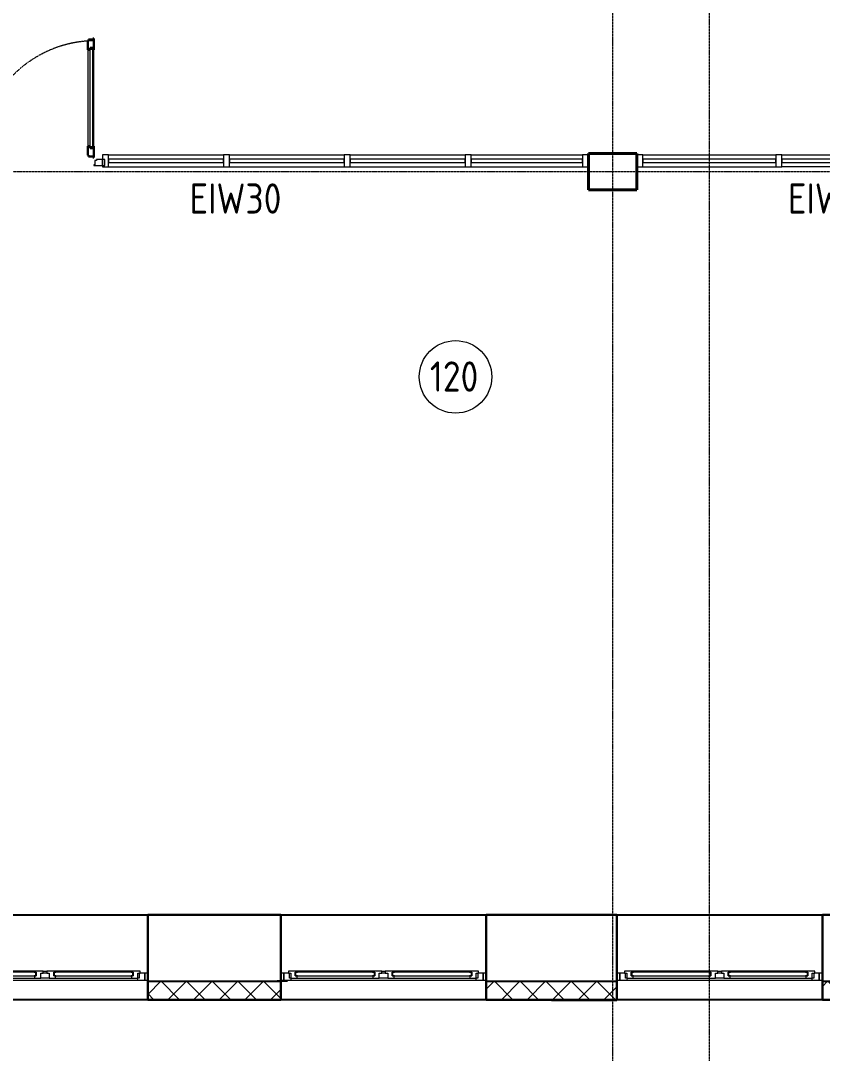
# Model space of a CAD drawing. Header units: millimetres. Extents: x -695119 to 412940, y -249585 to 622758.
# Drawn here: x -104612 to -97981, y 517014 to 525560 of the extents above; entities that cross this region are included whole.
import ezdxf

# ---------------------------------------------------------------- set-up
doc = ezdxf.new("R2010")
doc.units = ezdxf.units.MM
doc.linetypes.add('ADSK_Линия сетки', pattern=[25, 20, -2.5, 0, -2.5])
doc.linetypes.add('ADSK_Штриховая_ш2 п1_5', pattern=[4.5, 3, -1.5])
for name, color, linetype, lineweight in [('Двери', 8, 'Continuous', 9), ('Импосты витража', 8, 'Continuous', 9), ('Каркас_Импост', 8, 'Continuous', 9), ('Марки помещений', 8, 'Continuous', 20), ('Монтажный зазор', 8, 'Continuous', 9), ('Несущие колонны', 252, 'Continuous', 18), ('Окна', 252, 'Continuous', 9), ('Оси', 252, 'Continuous', 9), ('Остекление', 8, 'Continuous', 9), ('Открывание', 8, 'ADSK_Штриховая_ш2 п1_5', 9), ('Панели витража', 8, 'Continuous', 9), ('Панель', 252, 'Continuous', 30), ('Стены разрез', 7, 'Continuous', 30), ('Стены штриховка', 7, 'Continuous', 9), ('Текстовые примечания', 7, 'Continuous', 9)]:
    doc.layers.add(name, color=color, linetype=linetype, lineweight=lineweight)
doc.layers.add('Стены', color=194, linetype='Continuous')
doc.styles.add('GOST Common_2', font='', dxfattribs={"width": 0.9, "height": 250})
doc.styles.get('GOST Common_2').set_extended_font_data('GOST type B')
pattern_1 = [(0, (-109179.56, 538399.79), (406.4, 101.6), [33.528, -271.272, 33.528, -271.272, -1625.6]), (0, (-109179.56, 538399.79), (406.4, 101.6), [-609.6, 33.528, -576.072, 33.528, -271.272, -711.2]), (0, (-109179.56, 538399.79), (406.4, 101.6), [-1524, 33.528, -169.672, 33.528, -474.472]), (120, (-109027.16, 538450.59), (-291.18818, 301.15272), [33.528, -271.272, 33.528, -271.272, -1625.6]), (120, (-109027.16, 538450.59), (-291.18818, 301.15272), [-609.6, 33.528, -576.072, 33.528, -271.272, -711.2]), (120, (-109027.16, 538450.59), (-291.18818, 301.15272), [-1524, 33.528, -169.672, 33.528, -474.472]), (240, (-108976.36, 538653.79), (-115.21182, -402.75272), [33.528, -271.272, 33.528, -271.272, -1625.6]), (240, (-108976.36, 538653.79), (-115.21182, -402.75272), [-609.6, 33.528, -576.072, 33.528, -271.272, -711.2]), (240, (-108976.36, 538653.79), (-115.21182, -402.75272), [-1524, 33.528, -169.672, 33.528, -474.472])]
pattern_2 = [(45, (-109179.56, 538399.79), (-106.066, 106.066), []), (135, (-109179.56, 538399.79), (-106.066, -106.066), [])]

# ---------------------------------------------------------------- blocks, each defined once
blk = doc.blocks.new('BIMLIB_Окно_Двустворчатое_VEKA_СФрамугойСнизу_ГОСТ30674_без линий - Ж_ОК-1_2320х1700-3824232-План 1 этажа смеж')
at = {"layer": 'Каркас_Импост', "lineweight": 18}
for p, q in [((-765.6, 265), (-825, 265)), ((-825, 265), (-825, 207)), ((-761, 248), (-765.6, 265)), ((765.6, 265), (761, 248)), ((825, 265), (765.6, 265)), ((825, 207), (825, 265)), ((-825, 207), (-787, 207)), ((-767, 207), (-787, 207)), ((-787, 207), (-787, 190)), ((-787, 190), (-731, 190)), ((-779, 207), (-779, 248)), ((-779, 248), (-767, 248)), ((-767, 248), (-767, 207)), ((-716.6, 248), (-767, 248)), ((-731, 190), (-730, 191)), ((-730, 199), (-730, 231)), ((-730, 231), (-712, 231)), ((-712, 199), (-730, 199)), ((-730, 191), (-729, 190)), ((-729, 190), (-714.4, 190)), ((-712, 231), (-716.6, 248)), ((-714.4, 190), (-712, 199)), ((-85.4, 248), (-90, 231)), ((-90, 231), (-72, 231)), ((-72, 199), (-90, 199)), ((-90, 199), (-87.6, 190)), ((-87.6, 190), (-73, 190)), ((-35, 248), (-85.4, 248)), ((-73, 190), (-72, 191)), ((-72, 231), (-72, 199)), ((-72, 191), (-71, 190)), ((-71, 190), (-15, 190)), ((-35, 207), (-35, 248)), ((-15, 207), (-35, 207)), ((-15, 190), (-15, 207)), ((35, 207), (15, 207)), ((15, 207), (15, 190)), ((15, 190), (71, 190)), ((35, 248), (35, 207)), ((85.4, 248), (35, 248)), ((71, 190), (72, 191)), ((72, 199), (72, 231)), ((72, 231), (90, 231)), ((90, 199), (72, 199)), ((72, 191), (73, 190)), ((73, 190), (87.6, 190)), ((90, 231), (85.4, 248)), ((87.6, 190), (90, 199)), ((716.6, 248), (712, 231)), ((712, 231), (730, 231)), ((730, 199), (712, 199)), ((712, 199), (714.4, 190)), ((714.4, 190), (729, 190)), ((767, 248), (716.6, 248)), ((729, 190), (730, 191)), ((730, 231), (730, 199)), ((730, 191), (731, 190)), ((731, 190), (787, 190)), ((767, 207), (767, 248)), ((767, 248), (779, 248)), ((787, 207), (767, 207)), ((779, 248), (779, 207)), ((787, 190), (787, 207)), ((787, 207), (825, 207))]:
    blk.add_line(p, q, dxfattribs=at)
at = {"layer": 'Каркас_Импост'}
for p, q in [((765.6, 265), (-765.6, 265)), ((-731, 190), (-729, 190)), ((-85.4, 248), (-716.6, 248)), ((-714.4, 190), (-87.6, 190)), ((-73, 190), (-71, 190)), ((-35, 248), (35, 248)), ((-15, 207), (15, 207)), ((15, 190), (-15, 190)), ((71, 190), (73, 190)), ((716.6, 248), (85.4, 248)), ((87.6, 190), (714.4, 190)), ((729, 190), (731, 190))]:
    blk.add_line(p, q, dxfattribs=at)
at = {"layer": 'Окна'}
for p, q in [((-825, 265), (-850, 265)), ((-825, 207), (-825, 265)), ((850, 265), (825, 265)), ((825, 265), (825, 207)), ((-850, 207), (-825, 207)), ((825, 207), (850, 207))]:
    blk.add_line(p, q, dxfattribs=at)
at = {"layer": 'Остекление'}
for p, q in [((-727, 231), (-730, 231)), ((-730, 231), (-730, 199)), ((-730, 199), (-727, 199)), ((-75, 231), (-727, 231)), ((-727, 231), (-727, 199)), ((-727, 199), (-727, 231)), ((-727, 199), (-75, 199)), ((-75, 199), (-75, 231)), ((-75, 231), (-75, 199)), ((-72, 231), (-75, 231)), ((-75, 199), (-72, 199)), ((-72, 199), (-72, 231)), ((75, 231), (72, 231)), ((72, 231), (72, 199)), ((72, 199), (75, 199)), ((727, 231), (75, 231)), ((75, 231), (75, 199)), ((75, 199), (75, 231)), ((75, 199), (727, 199)), ((727, 199), (727, 231)), ((727, 231), (727, 199)), ((730, 231), (727, 231)), ((727, 199), (730, 199)), ((730, 199), (730, 231))]:
    blk.add_line(p, q, dxfattribs=at)
blk = doc.blocks.new('ADSK_КолоннаЖБ_Прямоугольная1 - 300x400-1328091-План 1 этажа смеж')
at = {"layer": 'Несущие колонны', "lineweight": 40}
for p, q in [((-200, 150), (200, 150)), ((-200, -150), (-200, 150)), ((200, 150), (200, -150)), ((200, -150), (-200, -150))]:
    blk.add_line(p, q, dxfattribs=at)
blk = doc.blocks.new('Системная панель - ADSK_Cтеклопакет_25 мм-3530703-План 1 этажа смеж')
at = {"layer": 'Панели витража', "lineweight": 18}
for p, q in [((460, 12.5), (-460, 12.5)), ((-460, 12.5), (-460, -12.5)), ((460, -12.5), (460, 12.5)), ((-460, -12.5), (460, -12.5))]:
    blk.add_line(p, q, dxfattribs=at)
blk = doc.blocks.new('Системная панель - ADSK_Cтеклопакет_25 мм-3372156-План 1 этажа смеж')
at = {"layer": 'Панели витража', "lineweight": 18}
for p, q in [((475, 12.5), (-475, 12.5)), ((-475, 12.5), (-475, -12.5)), ((475, -12.5), (475, 12.5)), ((-475, -12.5), (475, -12.5))]:
    blk.add_line(p, q, dxfattribs=at)
blk = doc.blocks.new('Прямоугольный импост - 50х100 мм-3076922-План 1 этажа смеж')
at = {"layer": 'Импосты витража', "lineweight": 18}
for p, q in [((-25, 50), (25, 50)), ((-25, -50), (-25, 50)), ((25, 50), (25, -50)), ((25, -50), (-25, -50))]:
    blk.add_line(p, q, dxfattribs=at)
blk = doc.blocks.new('Системная панель - ADSK_Cтеклопакет_25 мм-3372151-План 1 этажа смеж')
at = {"layer": 'Панели витража', "lineweight": 18}
for p, q in [((475, 12.5), (-475, 12.5)), ((-475, 12.5), (-475, -12.5)), ((475, -12.5), (475, 12.5)), ((-475, -12.5), (475, -12.5))]:
    blk.add_line(p, q, dxfattribs=at)
blk = doc.blocks.new('Прямоугольный импост - 50х100 мм-V55-План 1 этажа смеж')
at = {"layer": 'Импосты витража', "lineweight": 18}
for p, q in [((-25, 50), (25, 50)), ((-25, -50), (-25, 50)), ((25, 50), (25, 10)), ((25, -50), (-25, -50)), ((25, -40), (25, -50))]:
    blk.add_line(p, q, dxfattribs=at)
blk = doc.blocks.new('Дверь_Alumark_двупольная_S50 - Ш_1_5_Внутр_1520х2350  Л витраж-3079829-План 1 этажа смеж')
at = {"layer": 'Каркас_Импост'}
for p, q in [((-566, 10), (-615, 10)), ((-615, 10), (-615, -40)), ((-566, 2), (-566, 10)), ((-552, 2), (-566, 2)), ((-552, -32), (-552, 2)), ((816, 2), (802, 2)), ((802, 2), (802, -32)), ((816, 10), (816, 2)), ((865, 10), (816, 10)), ((865, -40), (865, 10)), ((-615, -40), (-543, -40)), ((-543, -32), (-552, -32)), ((-543, -40), (-543, -32)), ((802, -32), (793, -32)), ((793, -32), (793, -40)), ((793, -40), (865, -40))]:
    blk.add_line(p, q, dxfattribs=at)
at = {"layer": 'Монтажный зазор'}
for p, q in [((-635, 10), (-635, -40)), ((-615, 10), (-635, 10)), ((-615, -40), (-615, 10)), ((885, 10), (865, 10)), ((865, 10), (865, -40)), ((885, -40), (885, 10)), ((-635, -40), (-615, -40)), ((865, -40), (885, -40))]:
    blk.add_line(p, q, dxfattribs=at)
at = {"layer": 'Остекление'}
for p, q in [((763, 104), (763, 936)), ((763, 936), (784, 936)), ((784, 936), (784, 104)), ((-534, 376), (-534, 104)), ((-513, 376), (-534, 376)), ((-513, 104), (-513, 376)), ((-534, 104), (-513, 104)), ((784, 104), (763, 104))]:
    blk.add_line(p, q, dxfattribs=at)
at = {"layer": 'Открывание'}
for centre, radius, start, end in [((811, 28), 966, 91.06769, 180), ((-561, 28), 406, 360, 87.45896)]:
    blk.add_arc(centre, radius, start, end, dxfattribs=at)
at = {"layer": 'Панель'}
for p, q in [((751, 994), (743, 994)), ((743, 994), (743, 918)), ((785, 1003), (751, 1003)), ((751, 1003), (751, 994)), ((793, 1012), (785, 1012)), ((785, 1012), (785, 1003)), ((793, 918), (793, 1012)), ((743, 918), (763, 918)), ((763, 918), (763, 936)), ((763, 936), (784, 936)), ((784, 936), (784, 918)), ((784, 918), (793, 918)), ((-535, 434), (-543, 434)), ((-543, 434), (-543, 358)), ((-501, 443), (-535, 443)), ((-535, 443), (-535, 434)), ((-493, 452), (-501, 452)), ((-501, 452), (-501, 443)), ((-493, 358), (-493, 452)), ((-534, 358), (-543, 358)), ((-534, 376), (-534, 358)), ((-513, 376), (-534, 376)), ((-513, 358), (-513, 376)), ((-493, 358), (-513, 358)), ((-543, 122), (-543, 28)), ((-534, 122), (-543, 122)), ((-534, 104), (-534, 122)), ((-513, 104), (-534, 104)), ((-513, 122), (-513, 104)), ((-493, 122), (-513, 122)), ((-493, 46), (-493, 122)), ((743, 122), (743, 46)), ((743, 122), (763, 122)), ((763, 122), (763, 104)), ((763, 104), (784, 104)), ((784, 122), (793, 122)), ((784, 104), (784, 122)), ((793, 28), (793, 122)), ((-543, 28), (-535, 28)), ((-535, 28), (-535, 37)), ((-535, 37), (-501, 37)), ((-501, 37), (-501, 46)), ((-501, 46), (-493, 46)), ((743, 46), (751, 46)), ((751, 46), (751, 37)), ((751, 37), (785, 37)), ((785, 37), (785, 28)), ((785, 28), (793, 28))]:
    blk.add_line(p, q, dxfattribs=at)
at = {"layer": 'Панель', "lineweight": 9}
for p, q in [((743, 918), (743, 122)), ((793, 122), (793, 918)), ((-543, 358), (-543, 122)), ((-493, 122), (-493, 358))]:
    blk.add_line(p, q, dxfattribs=at)
blk = doc.blocks.new('Прямоугольный импост - 50х100 мм-3076931-План 1 этажа смеж')
at = {"layer": 'Импосты витража', "lineweight": 18}
for p, q in [((0, 50), (-50, 50)), ((-50, 50), (-50, -50)), ((0, -50), (0, 50)), ((-50, -50), (0, -50))]:
    blk.add_line(p, q, dxfattribs=at)
blk = doc.blocks.new('Системная панель - ADSK_Cтеклопакет_25 мм-3374919-План 1 этажа смеж')
at = {"layer": 'Панели витража', "lineweight": 18}
for p, q in [((550, 12.5), (-550, 12.5)), ((-550, 12.5), (-550, -12.5)), ((550, -12.5), (550, 12.5)), ((-550, -12.5), (550, -12.5))]:
    blk.add_line(p, q, dxfattribs=at)
blk = doc.blocks.new('Прямоугольный импост - 50х100 мм-3530701-План 1 этажа смеж')
at = {"layer": 'Импосты витража'}
for p, q in [((8294.1, -13949.7), (9214, -13949.7)), ((8294.1, -14049.7), (9214, -14049.7))]:
    blk.add_line(p, q, dxfattribs=at)
blk = doc.blocks.new('Прямоугольный импост - 50х100 мм-1607682-План 1 этажа смеж')
at = {"layer": 'Импосты витража'}
for p, q in [((7294.1, -13949.7), (8244.1, -13949.7)), ((7294.1, -14049.7), (8244.1, -14049.7))]:
    blk.add_line(p, q, dxfattribs=at)
blk = doc.blocks.new('Прямоугольный импост - 50х100 мм-V60-План 1 этажа смеж')
at = {"layer": 'Импосты витража'}
for p, q in [((5294, -13949.7), (6244.1, -13949.7)), ((5294, -14049.7), (6244.1, -14049.7))]:
    blk.add_line(p, q, dxfattribs=at)
blk = doc.blocks.new('Прямоугольный импост - 50х100 мм-3375176-План 1 этажа смеж')
at = {"layer": 'Импосты витража'}
for p, q in [((9714, -13949.7), (10814, -13949.7)), ((9714, -14049.7), (10814, -14049.7))]:
    blk.add_line(p, q, dxfattribs=at)
blk = doc.blocks.new('Прямоугольный импост - 50х100 мм-3372379-План 1 этажа смеж')
at = {"layer": 'Импосты витража', "lineweight": 18}
for p, q in [((-50, 50), (0, 50)), ((-50, -50), (-50, 50)), ((0, 50), (0, -50)), ((0, -50), (-50, -50))]:
    blk.add_line(p, q, dxfattribs=at)
blk = doc.blocks.new('Прямоугольный импост - 50х100 мм-3374914-План 1 этажа смеж')
at = {"layer": 'Импосты витража'}
for p, q in [((10864, -13949.7), (11964, -13949.7)), ((11964, -14049.7), (10864, -14049.7))]:
    blk.add_line(p, q, dxfattribs=at)
blk = doc.blocks.new('Прямоугольный импост - 50х100 мм-V62-План 1 этажа смеж')
at = {"layer": 'Импосты витража', "lineweight": 18}
for p, q in [((-25, 50), (25, 50)), ((-25, -50), (-25, 50)), ((25, 50), (25, -50)), ((25, -50), (-25, -50))]:
    blk.add_line(p, q, dxfattribs=at)
blk = doc.blocks.new('ADSK_Марка_Помещение_ОдноЗначение_Номер - Номер-462100-План 1 этажа смеж')
at = {"layer": 'Марки помещений'}
blk.add_circle((0, 0), 3, dxfattribs=at)

msp = doc.modelspace()

# ---------------------------------------------------------------- hatches: boundary and pattern name
at = {"layer": 'Стены разрез', "lineweight": 9}
h = msp.add_hatch(dxfattribs=at)
h.set_pattern_fill('FP_5', color=256, style=0, pattern_type=2)
h.set_pattern_definition(pattern_2)
h.paths.add_polyline_path([(-103558.535, 517460.058), (-102490.088, 517460.058), (-102490.088, 517610.058), (-103560.535, 517610.058), (-103560.535, 517534.058), (-103558.535, 517534.058)])
h.paths.add_polyline_path([(-105797.429, 517460.058), (-105262.535, 517460.058), (-105262.535, 517534.058), (-105260.535, 517534.058), (-105260.535, 517610.058), (-106299.535, 517610.058), (-106299.535, 517460.058)])
h = msp.add_hatch(dxfattribs=at)
h.set_pattern_fill('FP_5', color=256, style=0, pattern_type=2)
h.set_pattern_definition(pattern_2)
h.paths.add_polyline_path([(-75648.535, 517460.058), (-74215.535, 517460.058), (-74215.535, 517610.058), (-75650.535, 517610.058), (-75650.535, 517534.058), (-75648.535, 517534.058)])
h.paths.add_polyline_path([(-77352.535, 517460.058), (-77352.535, 517534.058), (-77350.535, 517534.058), (-77350.535, 517610.058), (-78450.535, 517610.058), (-78450.535, 517534.058), (-78448.535, 517534.058), (-78448.535, 517460.058), (-77813.059, 517460.058)])
h.paths.add_polyline_path([(-99698.271, 517460.058), (-99682.535, 517460.058), (-99682.535, 517534.058), (-99680.535, 517534.058), (-99680.535, 517610.058), (-100760.535, 517610.058), (-100760.535, 517534.058), (-100758.535, 517534.058), (-100758.535, 517460.058), (-100057.045, 517460.058)])
h.paths.add_polyline_path([(-84018.535, 517460.058), (-82927.535, 517460.058), (-82927.535, 517534.058), (-82925.535, 517534.058), (-82925.535, 517610.058), (-84020.535, 517610.058), (-84020.535, 517534.058), (-84018.535, 517534.058), (-84018.535, 517515.78)])
h.paths.add_polyline_path([(-97978.535, 517460.058), (-96882.535, 517460.058), (-96882.535, 517534.058), (-96880.535, 517534.058), (-96880.535, 517610.058), (-97980.535, 517610.058), (-97980.535, 517534.058), (-97978.535, 517534.058)])
h.paths.add_polyline_path([(-95178.535, 517460.058), (-94082.535, 517460.058), (-94082.535, 517534.058), (-94080.535, 517534.058), (-94080.535, 517610.058), (-95180.535, 517610.058), (-95180.535, 517534.058), (-95178.535, 517534.058), (-95178.535, 517515.78)])
h.paths.add_polyline_path([(-89293.826, 517460.058), (-88527.535, 517460.058), (-88527.535, 517534.058), (-88525.535, 517534.058), (-88525.535, 517610.058), (-89605.535, 517610.058), (-89605.535, 517534.058), (-89603.535, 517534.058), (-89603.535, 517460.058)])
h.paths.add_polyline_path([(-92378.535, 517460.058), (-91307.535, 517460.058), (-91307.535, 517534.058), (-91305.535, 517534.058), (-91305.535, 517610.058), (-92380.535, 517610.058), (-92380.535, 517534.058), (-92378.535, 517534.058), (-92378.535, 517515.78)])
h.paths.add_polyline_path([(-80683.251, 517460.058), (-80152.535, 517460.058), (-80152.535, 517534.058), (-80150.535, 517534.058), (-80150.535, 517610.058), (-81225.535, 517610.058), (-81225.535, 517534.058), (-81223.535, 517534.058), (-81223.535, 517460.058), (-81042.025, 517460.058)])
h.paths.add_polyline_path([(-86423.634, 517460.058), (-85722.535, 517460.058), (-85722.535, 517534.058), (-85720.535, 517534.058), (-85720.535, 517610.058), (-86825.535, 517610.058), (-86825.535, 517534.058), (-86823.535, 517534.058), (-86823.535, 517460.058), (-86782.408, 517460.058)])
h.paths.add_polyline_path([(-102462.535, 517460.058), (-102462.535, 517534.058), (-102460.535, 517534.058), (-102460.535, 517610.058), (-102490.088, 517610.058), (-102490.088, 517460.058)])
h = msp.add_hatch(dxfattribs=at)
h.set_pattern_fill('FP_4', color=256, style=0, pattern_type=2)
h.set_pattern_definition(pattern_1)
h.paths.add_polyline_path([(-105797.429, 517458.058), (-105260.535, 517458.058), (-105260.535, 517534.058), (-105262.535, 517534.058), (-105262.535, 517460.058), (-106299.535, 517460.058), (-106299.535, 517458.058)])
h.paths.add_polyline_path([(-102490.088, 517458.058), (-102490.088, 517460.058), (-103558.535, 517460.058), (-103558.535, 517534.058), (-103560.535, 517534.058), (-103560.535, 517458.058), (-102568.463, 517458.058)])
h = msp.add_hatch(dxfattribs=at)
h.set_pattern_fill('FP_4', color=256, style=0, pattern_type=2)
h.set_pattern_definition(pattern_1)
h.paths.add_polyline_path([(-74215.535, 517458.058), (-74215.535, 517460.058), (-75648.535, 517460.058), (-75648.535, 517534.058), (-75650.535, 517534.058), (-75650.535, 517458.058), (-74942.867, 517458.058)])
h.paths.add_polyline_path([(-89605.535, 517458.058), (-88525.535, 517458.058), (-88525.535, 517534.058), (-88527.535, 517534.058), (-88527.535, 517460.058), (-89603.535, 517460.058), (-89603.535, 517534.058), (-89605.535, 517534.058)])
h.paths.add_polyline_path([(-86825.535, 517458.058), (-85720.535, 517458.058), (-85720.535, 517534.058), (-85722.535, 517534.058), (-85722.535, 517460.058), (-86823.535, 517460.058), (-86823.535, 517534.058), (-86825.535, 517534.058), (-86825.535, 517515.78)])
h.paths.add_polyline_path([(-77350.535, 517458.058), (-77350.535, 517534.058), (-77352.535, 517534.058), (-77352.535, 517460.058), (-78448.535, 517460.058), (-78448.535, 517534.058), (-78450.535, 517534.058), (-78450.535, 517458.058), (-77813.059, 517458.058)])
h.paths.add_polyline_path([(-84020.535, 517458.058), (-82925.535, 517458.058), (-82925.535, 517534.058), (-82927.535, 517534.058), (-82927.535, 517460.058), (-84018.535, 517460.058), (-84018.535, 517534.058), (-84020.535, 517534.058), (-84020.535, 517515.78)])
h.paths.add_polyline_path([(-81225.535, 517458.058), (-80150.535, 517458.058), (-80150.535, 517534.058), (-80152.535, 517534.058), (-80152.535, 517460.058), (-81223.535, 517460.058), (-81223.535, 517534.058), (-81225.535, 517534.058), (-81225.535, 517515.78)])
h.paths.add_polyline_path([(-102460.535, 517458.058), (-102460.535, 517534.058), (-102462.535, 517534.058), (-102462.535, 517460.058), (-102490.088, 517460.058), (-102490.088, 517458.058)])
h.paths.add_polyline_path([(-91305.535, 517458.058), (-91305.535, 517534.058), (-91307.535, 517534.058), (-91307.535, 517460.058), (-92378.535, 517460.058), (-92378.535, 517534.058), (-92380.535, 517534.058), (-92380.535, 517458.058), (-91446.47, 517458.058)])
h.paths.add_polyline_path([(-95180.535, 517458.058), (-94080.535, 517458.058), (-94080.535, 517534.058), (-94082.535, 517534.058), (-94082.535, 517460.058), (-95178.535, 517460.058), (-95178.535, 517534.058), (-95180.535, 517534.058), (-95180.535, 517515.78)])
h.paths.add_polyline_path([(-100760.535, 517458.058), (-99680.535, 517458.058), (-99680.535, 517534.058), (-99682.535, 517534.058), (-99682.535, 517460.058), (-100758.535, 517460.058), (-100758.535, 517534.058), (-100760.535, 517534.058)])
h.paths.add_polyline_path([(-97980.535, 517458.058), (-96880.535, 517458.058), (-96880.535, 517534.058), (-96882.535, 517534.058), (-96882.535, 517460.058), (-97978.535, 517460.058), (-97978.535, 517534.058), (-97980.535, 517534.058)])
h = msp.add_hatch(dxfattribs=at)
h.set_pattern_fill('FP_4', color=256, style=0, pattern_type=2)
h.set_pattern_definition(pattern_1)
h.paths.add_polyline_path([(-134410.535, 517453.058), (-133855.535, 517453.058), (-133855.535, 517458.058), (-134410.535, 517458.058)])
h.paths.add_polyline_path([(-139163.409, 517453.058), (-138940.535, 517453.058), (-138940.535, 517458.058), (-140090.535, 517458.058), (-140090.535, 517453.058), (-139522.183, 517453.058)])
h.paths.add_polyline_path([(-123160.535, 517453.058), (-122090.535, 517453.058), (-122090.535, 517458.058), (-123160.535, 517458.058)])
h.paths.add_polyline_path([(-125420.535, 517453.058), (-125420.535, 517458.058), (-125980.535, 517458.058), (-125980.535, 517453.058), (-125888.772, 517453.058)])
h.paths.add_polyline_path([(-117278.196, 517453.058), (-117025.535, 517453.058), (-117025.535, 517458.058), (-117590.535, 517458.058), (-117590.535, 517453.058)])
h.paths.add_polyline_path([(-119800.535, 517453.058), (-119800.535, 517458.058), (-120390.535, 517458.058), (-120390.535, 517453.058), (-120148.388, 517453.058)])
h.paths.add_polyline_path([(-95180.535, 517453.058), (-94630.535, 517453.058), (-94630.535, 517458.058), (-95180.535, 517458.058)])
h.paths.add_polyline_path([(-91446.47, 517453.058), (-91305.535, 517453.058), (-91305.535, 517458.058), (-92380.535, 517458.058), (-92380.535, 517453.058), (-92164.018, 517453.058)])
h.paths.add_polyline_path([(-99680.535, 517453.058), (-99680.535, 517458.058), (-100220.535, 517458.058), (-100220.535, 517453.058), (-99698.271, 517453.058)])
h.paths.add_polyline_path([(-83912.216, 517453.058), (-83475.535, 517453.058), (-83475.535, 517458.058), (-84020.535, 517458.058), (-84020.535, 517453.058)])

# ---------------------------------------------------------------- linework, layer by layer
at = {"layer": 'Несущие колонны', "lineweight": 40}
for p, q in [((-99515.535, 524460.058), (-99915.535, 524460.058)), ((-99915.535, 524460.058), (-99915.535, 524160.058)), ((-99515.535, 524160.058), (-99515.535, 524460.058)), ((-99915.535, 524160.058), (-99515.535, 524160.058))]:
    msp.add_line(p, q, dxfattribs=at)
at = {"layer": 'Оси', "linetype": 'ADSK_Линия сетки'}
for p, q in [((-99715.535, 572133.794), (-99715.535, 507134.372)), ((-98915.535, 535260.058), (-98915.535, 505864.372)), ((-72648.241, 524310.058), (-149587.813, 524310.058)), ((-72648.241, 518160.058), (-149587.813, 518160.058))]:
    msp.add_line(p, q, dxfattribs=at)
at = {"layer": 'Стены'}
for p, q in [((-105260.535, 518160.058), (-103560.535, 518160.058)), ((-102460.535, 518160.058), (-100760.535, 518160.058)), ((-99680.535, 518160.058), (-97980.535, 518160.058)), ((-103560.535, 517610.058), (-102490.088, 517610.058)), ((-102404.535, 517610.058), (-102460.535, 517610.058)), ((-100760.535, 517610.058), (-99680.535, 517610.058)), ((-97980.535, 517610.058), (-96880.535, 517610.058)), ((-103560.535, 517458.058), (-105260.535, 517458.058)), ((-100760.535, 517458.058), (-102460.535, 517458.058)), ((-97980.535, 517458.058), (-99680.535, 517458.058))]:
    msp.add_line(p, q, dxfattribs=at)
at = {"layer": 'Стены разрез'}
for p, q in [((-102460.535, 518160.058), (-103560.535, 518160.058)), ((-103560.535, 518160.058), (-103560.535, 517458.058)), ((-102460.535, 517458.058), (-102460.535, 518160.058)), ((-99680.535, 518160.058), (-100760.535, 518160.058)), ((-100760.535, 518160.058), (-100760.535, 517458.058)), ((-99680.535, 517453.058), (-99680.535, 518160.058)), ((-96880.535, 518160.058), (-97980.535, 518160.058)), ((-97980.535, 518160.058), (-97980.535, 517458.058)), ((-102490.088, 517610.058), (-102460.535, 517610.058)), ((-103560.535, 517458.058), (-102460.535, 517458.058)), ((-100760.535, 517458.058), (-99680.535, 517458.058)), ((-99680.535, 517458.058), (-100220.535, 517458.058)), ((-100220.535, 517458.058), (-100220.535, 517453.058)), ((-100220.535, 517453.058), (-99680.535, 517453.058)), ((-97980.535, 517458.058), (-96880.535, 517458.058))]:
    msp.add_line(p, q, dxfattribs=at)
at = {"layer": 'Стены штриховка'}
for p, q in [((-103558.535, 517534.058), (-103560.535, 517534.058)), ((-103558.535, 517534.058), (-103558.535, 517460.058)), ((-102460.535, 517534.058), (-102462.535, 517534.058)), ((-102462.535, 517460.058), (-102462.535, 517534.058)), ((-100758.535, 517534.058), (-100760.535, 517534.058)), ((-100758.535, 517534.058), (-100758.535, 517460.058)), ((-99680.535, 517534.058), (-99682.535, 517534.058)), ((-99682.535, 517460.058), (-99682.535, 517534.058)), ((-97978.535, 517534.058), (-97980.535, 517534.058)), ((-103558.535, 517460.058), (-102462.535, 517460.058)), ((-102490.088, 517460.058), (-102490.088, 517458.058)), ((-100758.535, 517460.058), (-99682.535, 517460.058))]:
    msp.add_line(p, q, dxfattribs=at)

# ---------------------------------------------------------------- block references
at = {"layer": 'Двери'}
msp.add_blockref('Дверь_Alumark_двупольная_S50 - Ш_1_5_Внутр_1520х2350  Л витраж-3079829-План 1 этажа смеж', (-104800.535, 524400.058), dxfattribs=at)
at = {"layer": 'Импосты витража', "extrusion": (0, 0, -1)}
for name, p in [('Прямоугольный импост - 50х100 мм-V55-План 1 этажа смеж', (103910.535, 524400.058)), ('Прямоугольный импост - 50х100 мм-3076922-План 1 этажа смеж', (102910.447, 524400.058)), ('Прямоугольный импост - 50х100 мм-3076922-План 1 этажа смеж', (101910.447, 524400.058)), ('Прямоугольный импост - 50х100 мм-3076922-План 1 этажа смеж', (100910.447, 524400.058)), ('Прямоугольный импост - 50х100 мм-3372379-План 1 этажа смеж', (99515.535, 524400.058)), ('Прямоугольный импост - 50х100 мм-V62-План 1 этажа смеж', (98340.535, 524400.058))]:
    msp.add_blockref(name, p, dxfattribs=at)
at = {"layer": 'Импосты витража'}
for name, p in [('Прямоугольный импост - 50х100 мм-V60-План 1 этажа смеж', (-109179.558, 538399.789)), ('Прямоугольный импост - 50х100 мм-1607682-План 1 этажа смеж', (-110179.558, 538399.789)), ('Прямоугольный импост - 50х100 мм-1607682-План 1 этажа смеж', (-109179.558, 538399.789)), ('Прямоугольный импост - 50х100 мм-3530701-План 1 этажа смеж', (-109179.558, 538399.789)), ('Прямоугольный импост - 50х100 мм-3076931-План 1 этажа смеж', (-99915.535, 524400.058)), ('Прямоугольный импост - 50х100 мм-3375176-План 1 этажа смеж', (-109179.558, 538399.789)), ('Прямоугольный импост - 50х100 мм-3374914-План 1 этажа смеж', (-109179.558, 538399.789))]:
    msp.add_blockref(name, p, dxfattribs=at)
at = {"layer": 'Марки помещений', "xscale": 99.99999999999993, "yscale": 99.99999999999993, "zscale": 99.99999999999993}
msp.add_blockref('ADSK_Марка_Помещение_ОдноЗначение_Номер - Номер-462100-План 1 этажа смеж', (-101014.593, 522612.307), dxfattribs=at)
at = {"layer": 'Несущие колонны', "lineweight": 40}
msp.add_blockref('ADSK_КолоннаЖБ_Прямоугольная1 - 300x400-1328091-План 1 этажа смеж', (-99715.535, 524310.058), dxfattribs=at)
at = {"layer": 'Окна', "rotation": 180}
for p in [(-104410.535, 517885.058), (-101610.535, 517885.058), (-98830.535, 517885.058)]:
    msp.add_blockref('BIMLIB_Окно_Двустворчатое_VEKA_СФрамугойСнизу_ГОСТ30674_без линий - Ж_ОК-1_2320х1700-3824232-План 1 этажа смеж', p, dxfattribs=at)
at = {"layer": 'Панели витража', "rotation": 180}
for name, p in [('Системная панель - ADSK_Cтеклопакет_25 мм-3372151-План 1 этажа смеж', (-103410.491, 524400.058)), ('Системная панель - ADSK_Cтеклопакет_25 мм-3372156-План 1 этажа смеж', (-102410.447, 524400.058)), ('Системная панель - ADSK_Cтеклопакет_25 мм-3372156-План 1 этажа смеж', (-101410.447, 524400.058)), ('Системная панель - ADSK_Cтеклопакет_25 мм-3530703-План 1 этажа смеж', (-100425.491, 524400.058)), ('Системная панель - ADSK_Cтеклопакет_25 мм-3374919-План 1 этажа смеж', (-98915.535, 524400.058)), ('Системная панель - ADSK_Cтеклопакет_25 мм-3374919-План 1 этажа смеж', (-97765.535, 524400.058))]:
    msp.add_blockref(name, p, dxfattribs=at)

# ---------------------------------------------------------------- texts
at = {"layer": 'Марки помещений', "lineweight": 9, "insert": (-101227.001, 522740.032), "char_height": 250, "width": 526.70869, "attachment_point": 1, "style": 'GOST Common_2'}
msp.add_mtext('120', dxfattribs=at)
at = {"layer": 'Текстовые примечания', "color": 1, "true_color": 0xff0000, "char_height": 250, "width": 966.83513, "attachment_point": 1, "style": 'GOST Common_2'}
for insert in [(-103215.519, 524213.179), (-98265.797, 524213.179)]:
    msp.add_mtext('EIW30', dxfattribs=dict(at, insert=insert))

doc.saveas('drawing.dxf')
